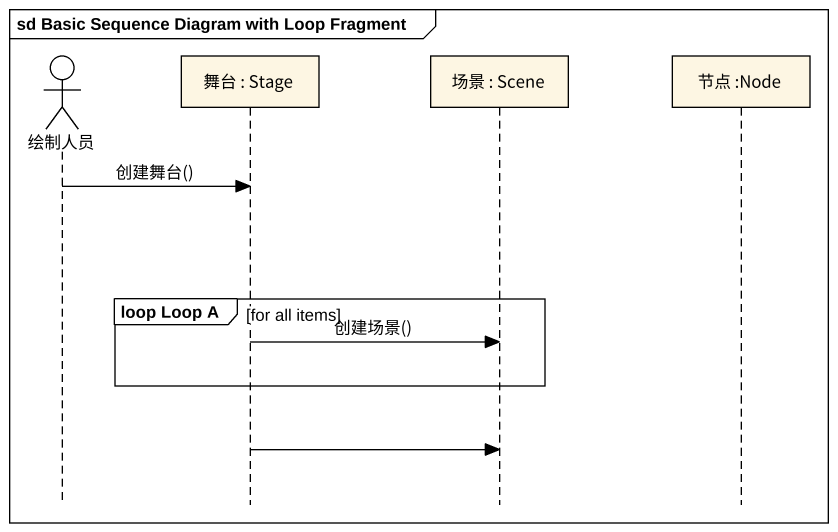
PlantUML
@startuml
mainframe sd Basic Sequence Diagram with Loop Fragment
hide footbox
actor 绘制人员
participant "舞台 : Stage" as 舞台
participant "场景 : Scene" as 场景
participant "节点 :Node" as 节点_Node

绘制人员 -> 舞台 : 创建舞台()
group loop Loop A [for all items]
  舞台 -> 场景 : 创建场景()
end
舞台 -> 场景
@enduml
